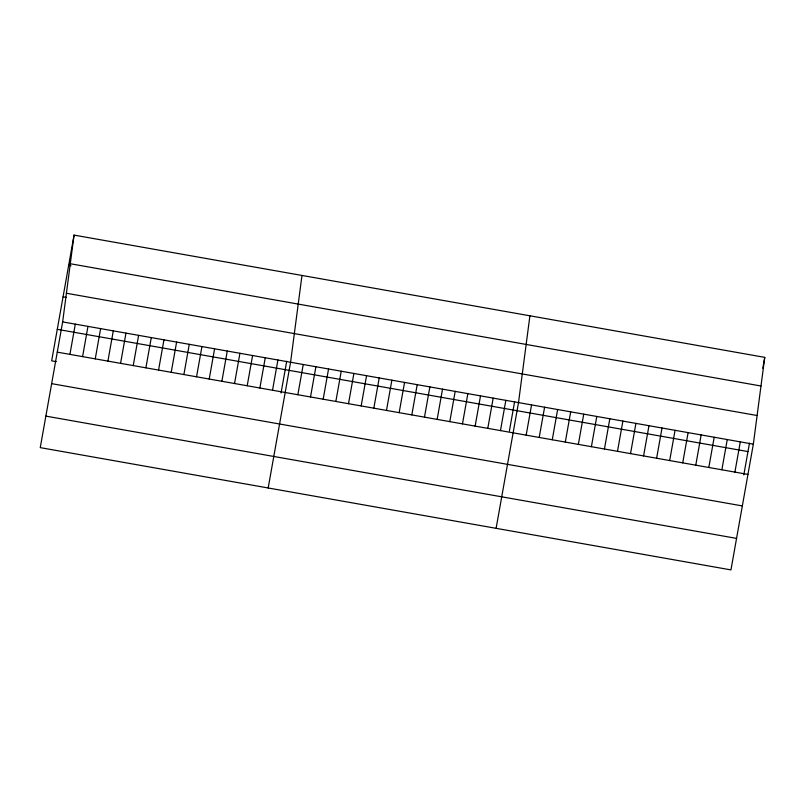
<?xml version="1.0" encoding="UTF-8"?>
<svg xmlns="http://www.w3.org/2000/svg" width="805" height="805" viewBox="0 0 805 805"><rect width="100%" height="100%" fill="white"/><g stroke="black" fill="none" stroke-linecap="round" stroke-linejoin="round"><path stroke-width="1.21" d="M62.649 321.899L74.05 235.1L764.75 357.37L753.339 444.169L730.95 569.9L40.25 447.63L62.649 321.899L753.339 444.169M301.986 275.451L290.575 362.25L268.176 487.981M529.911 315.791L518.511 402.591L496.111 528.332M74.05 235.1L51.661 360.831L56.259 361.646M69.924 354.381L75.308 324.133M82.583 356.615L87.976 326.377M95.252 358.859L100.635 328.621M107.91 361.103L113.294 330.865M120.579 363.347L125.962 333.109M133.238 365.581L138.621 335.343M145.896 367.825L151.29 337.587M158.565 370.069L163.948 339.831M171.224 372.313L176.607 342.075M183.892 374.556L189.276 344.309M196.551 376.79L201.934 346.553M209.209 379.034L214.603 348.796M221.878 381.278L227.262 351.04M234.537 383.522L239.93 353.274M247.205 385.756L252.589 355.518M259.864 388L265.248 357.762M272.523 390.244L277.916 360.006M281.046 393.011L286.701 361.254M297.85 394.732L303.244 364.484M310.519 396.966L315.902 366.728M323.177 399.21L328.561 368.972M335.846 401.454L341.229 371.216M348.505 403.697L353.888 373.45M361.163 405.931L366.557 375.694M373.832 408.175L379.215 377.937M386.491 410.419L391.874 380.181M399.159 412.663L404.543 382.425M411.818 414.897L417.201 384.659M424.476 417.141L429.87 386.903M437.145 419.385L442.529 389.147M449.804 421.629L455.187 391.391M462.473 423.873L467.856 393.625M475.131 426.107L480.515 395.869M487.79 428.351L493.183 398.113M500.458 430.595L505.842 400.357M509.384 431.027L514.626 401.604M526.168 435.143L531.552 404.905M539.209 437.457L544.603 407.209M552.26 439.761L557.644 409.524M565.301 442.076L570.695 411.838M578.352 444.38L583.736 414.142M591.403 446.695L596.787 416.457M604.444 448.999L609.828 418.761M617.495 451.313L622.879 421.075M630.536 453.618L635.92 423.38M643.587 455.932L648.971 425.694M656.628 458.236L662.022 427.998M669.68 460.551L675.063 430.313M682.721 462.855L688.114 432.617M695.772 465.169L701.155 434.931M708.813 467.474L714.206 437.236M721.864 469.788L727.247 439.55M734.905 472.092L740.298 441.854M743.81 474.93L749.465 443.173M762.808 368.257L764.75 357.37M70.287 263.738L760.987 386.008M68.666 265.338L70.971 265.741M66.413 293.251L757.103 415.521M63.052 296.854L66.503 297.458M57.276 329.315L747.966 451.585M57.256 352.137L747.956 474.407M51.651 383.653L742.341 505.922M45.865 416.115L736.555 538.394"/></g></svg>
